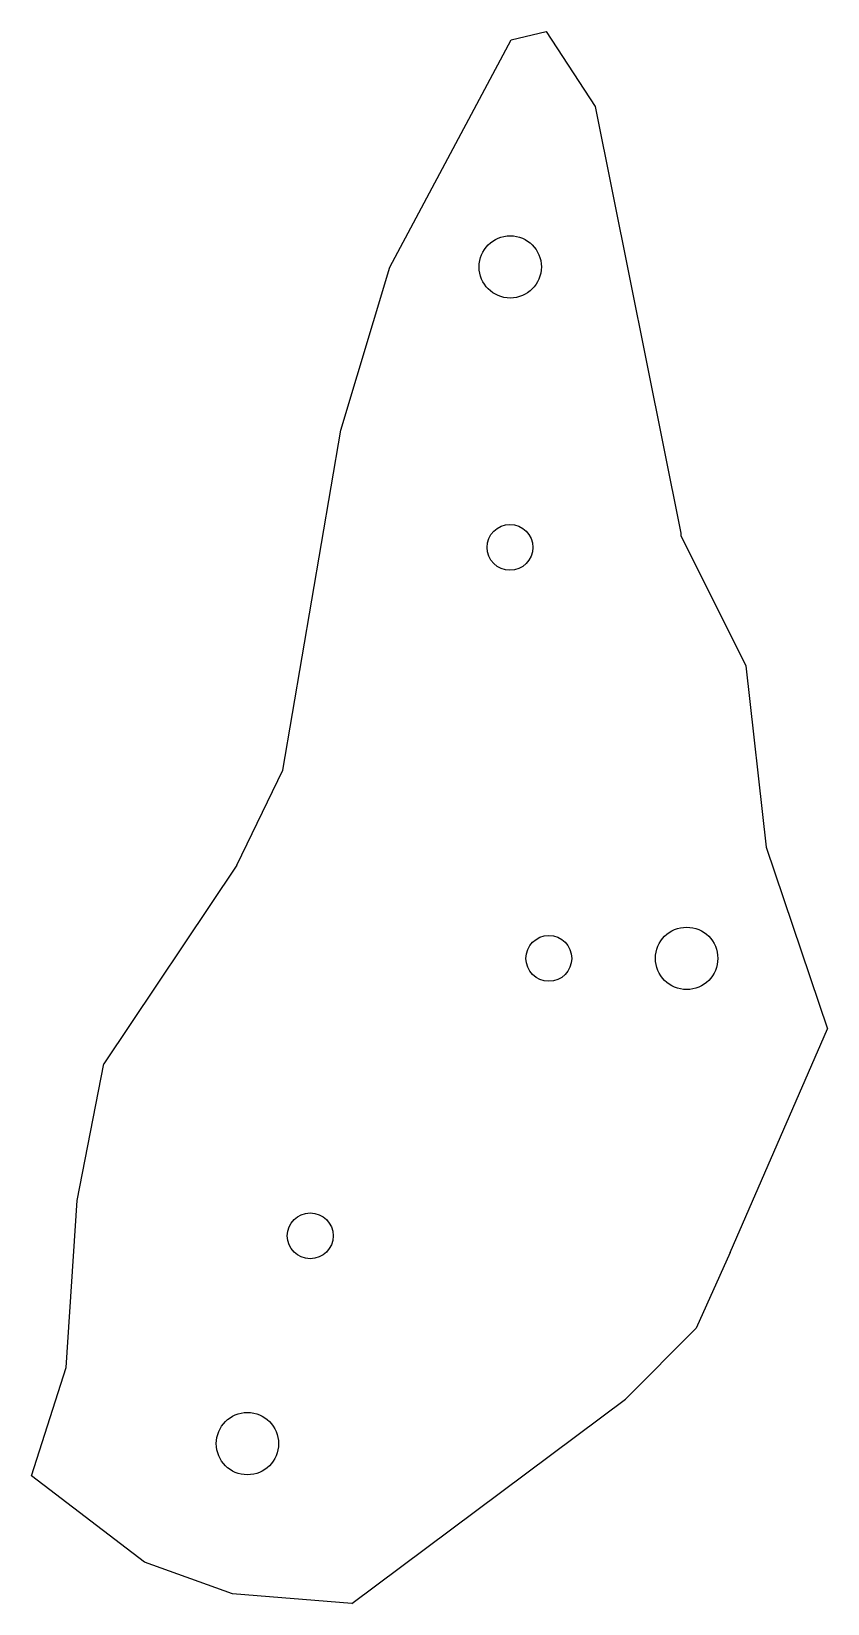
# Model space of a CAD drawing. Header units: millimetres. Extents: x 21 to 177, y 40 to 348.
import ezdxf

# ---------------------------------------------------------------- set-up
doc = ezdxf.new("R2010")
doc.units = ezdxf.units.MM
doc.linetypes.add('SLD-Durchgehend', pattern=[0])

msp = doc.modelspace()

# ---------------------------------------------------------------- linework, layer by layer
at = {"color": 7, "linetype": 'SLD-Durchgehend', "lineweight": 25}
for p, q in [((91.49, 302.06), (115.32, 346.73)), ((115.32, 346.73), (122.17, 348.39)), ((122.17, 348.39), (131.84, 333.63)), ((131.84, 333.63), (148.61, 249.85)), ((81.88, 270.09), (91.49, 302.06)), ((70.5, 203.26), (81.88, 270.09)), ((148.61, 249.85), (148.63, 249.36)), ((148.63, 249.36), (161.38, 223.81)), ((161.38, 223.81), (165.41, 188.16)), ((61.46, 184.62), (70.5, 203.26)), ((165.41, 188.16), (177.44, 152.45)), ((61.46, 184.62), (35.32, 145.57)), ((158.31, 108.51), (177.44, 152.45)), ((30.09, 118.76), (35.32, 145.57)), ((27.95, 85.97), (30.09, 118.76)), ((158.31, 108.51), (151.66, 93.69)), ((151.66, 93.69), (137.77, 79.71)), ((21.14, 64.68), (27.95, 85.97)), ((84.04, 39.58), (137.77, 79.71)), ((43.33, 47.68), (21.14, 64.68)), ((60.59, 41.49), (43.33, 47.68)), ((84.04, 39.58), (60.59, 41.49))]:
    msp.add_line(p, q, dxfattribs=at)
for centre, radius in [((115.14, 302.14), 6.12), ((115.09, 247.05), 4.5), ((122.73, 166.32), 4.5), ((149.78, 166.32), 6.12), ((75.88, 111.81), 4.5), ((63.55, 70.99), 6.12)]:
    msp.add_circle(centre, radius, dxfattribs=at)

doc.saveas('drawing.dxf')
